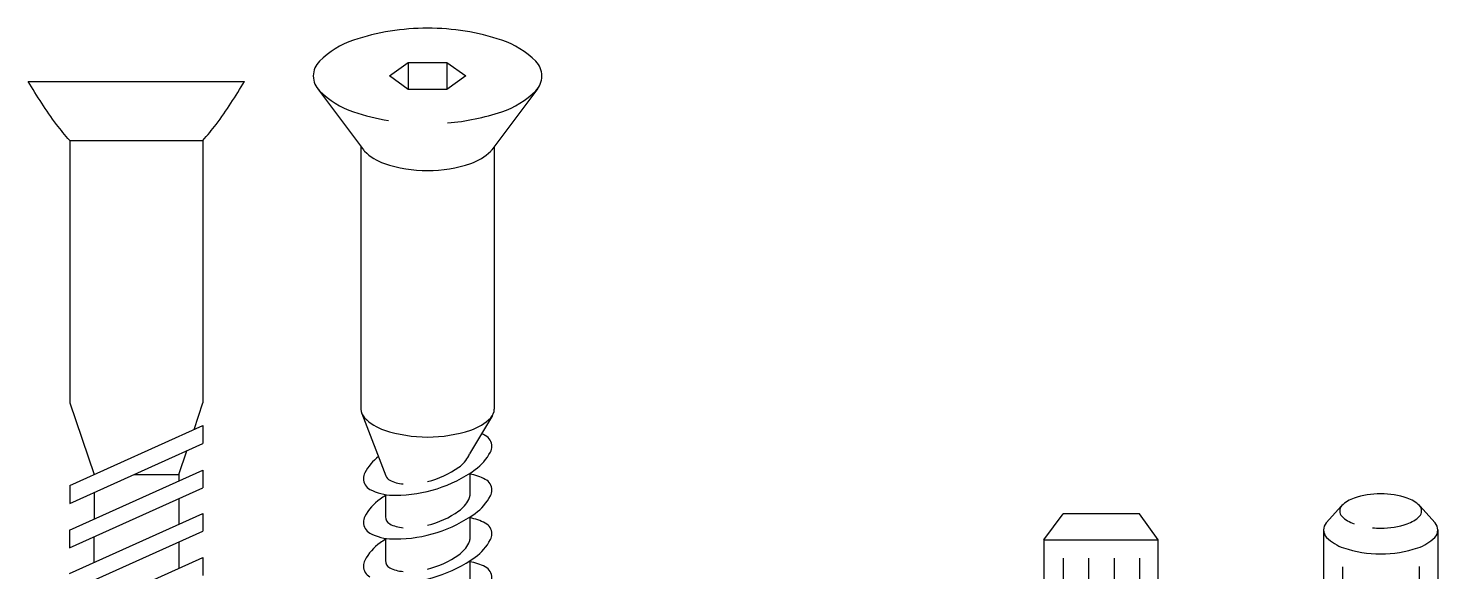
# Model space of a CAD drawing. Header units: inches. Extents: x -1535 to 2339, y 35 to 2700.
# Drawn here: x -166.2 to -92.2, y 413.9 to 442.5 of the extents above; entities that cross this region are included whole.
import ezdxf

# ---------------------------------------------------------------- set-up
doc = ezdxf.new("R2010")
doc.units = ezdxf.units.IN
doc.header["$MEASUREMENT"] = 0
doc.layers.add('Livello 1', color=7, linetype='Continuous')

msp = doc.modelspace()

# ---------------------------------------------------------------- linework, layer by layer
at = {"color": 2}
for p, q in [((-166.199, 439.665), (-154.843, 439.665)), ((-164.021, 436.56), (-164.021, 422.766)), ((-164.021, 436.56), (-157.022, 436.56)), ((-157.022, 436.56), (-157.022, 422.766)), ((-164.021, 422.766), (-162.738, 419.004)), ((-157.493, 421.37), (-157.022, 422.766)), ((-164.021, 418.425), (-157.022, 421.582)), ((-157.023, 421.578), (-157.023, 420.64)), ((-164.021, 417.487), (-157.023, 420.64)), ((-158.291, 419.004), (-157.867, 420.26)), ((-164.023, 416.086), (-157.024, 419.243)), ((-160.655, 419.004), (-158.291, 419.004)), ((-158.291, 419.004), (-158.291, 418.671)), ((-157.025, 419.239), (-157.025, 418.301)), ((-164.023, 415.148), (-157.025, 418.301)), ((-164.021, 418.425), (-164.021, 418.425)), ((-164.021, 418.425), (-164.021, 417.487)), ((-162.738, 418.066), (-162.738, 416.666)), ((-158.291, 417.731), (-158.291, 416.393)), ((-164.024, 413.807), (-157.024, 416.964)), ((-157.026, 416.96), (-157.026, 416.023)), ((-164.024, 412.87), (-157.026, 416.023)), ((-164.023, 416.086), (-164.023, 415.148)), ((-162.738, 414.388), (-162.738, 415.727)), ((-158.291, 415.453), (-158.291, 414.079)), ((-164.024, 411.494), (-157.024, 414.651)), ((-157.026, 414.646), (-157.026, 413.709))]:
    msp.add_line(p, q, dxfattribs=at)
at = {"color": 1}
for p, q in [((-112.863, 415.578), (-111.86, 416.933)), ((-107.85, 416.933), (-111.86, 416.933)), ((-106.863, 415.578), (-107.85, 416.933)), ((-112.863, 415.578), (-106.863, 415.578)), ((-112.863, 415.578), (-112.863, 368.445)), ((-106.863, 368.445), (-106.863, 415.578)), ((-111.86, 414.611), (-111.86, 369.539)), ((-110.523, 414.611), (-110.523, 369.539)), ((-109.186, 414.611), (-109.186, 369.539)), ((-107.85, 414.611), (-107.85, 369.539))]:
    msp.add_line(p, q, dxfattribs=at)
at = {"color": 2}
for points in [[(-164.021, 436.56), (-164.714, 437.408), (-166.199, 439.665)], [(-157.022, 436.56), (-156.329, 437.408), (-154.843, 439.665)]]:
    msp.add_spline(points, degree=3, dxfattribs=at)
at = {"layer": 'Livello 1', "color": 7, "lineweight": 25, "true_color": 0xffffff}
for points in [[(-147.227, 439.949), (-146.246, 440.658)], [(-146.246, 440.658), (-146.246, 439.24)], [(-146.246, 440.658), (-144.209, 440.658)], [(-144.209, 440.658), (-144.209, 439.24)], [(-144.209, 440.658), (-143.227, 439.949)], [(-146.246, 439.24), (-147.227, 439.949)], [(-143.227, 439.949), (-144.209, 439.239)], [(-151.009, 439.29), (-148.6, 436.065)], [(-144.209, 439.24), (-146.246, 439.24)], [(-139.446, 439.29), (-141.855, 436.065)], [(-148.727, 436.236), (-148.727, 422.441)], [(-141.727, 436.236), (-141.727, 422.441)], [(-148.684, 422.209), (-147.415, 418.933)], [(-141.818, 422.111), (-143.024, 420.092)], [(-143.011, 419.074), (-143.011, 417.895)], [(-147.444, 417.955), (-147.444, 416.786)], [(-143.011, 416.774), (-143.011, 415.596)], [(-97.234, 417.357), (-98.043, 416.461)], [(-93.134, 417.357), (-92.326, 416.461)], [(-98.184, 416.093), (-98.184, 368.093)], [(-92.184, 416.093), (-92.184, 368.093)], [(-147.444, 415.655), (-147.444, 414.486)], [(-143.011, 414.474), (-143.011, 413.295)], [(-97.181, 414.157), (-97.181, 368.169)], [(-93.171, 414.172), (-93.171, 368.189)]]:
    msp.add_lwpolyline(points, dxfattribs=at)
for points in [[(-141.334, 441.83), (-142.59, 442.249), (-143.904, 442.462), (-145.227, 442.462), (-146.551, 442.462), (-147.865, 442.249), (-149.121, 441.83)], [(-150.905, 440.727), (-151.111, 440.521), (-151.228, 440.241), (-151.228, 439.949), (-151.228, 439.657), (-151.111, 439.377), (-150.905, 439.17)], [(-139.55, 439.171), (-139.343, 439.377), (-139.227, 439.657), (-139.227, 439.949), (-139.227, 440.241), (-139.343, 440.521), (-139.55, 440.727)], [(-147.499, 435.352), (-146.766, 435.108), (-145.999, 434.983), (-145.227, 434.983), (-144.455, 434.983), (-143.688, 435.108), (-142.956, 435.352)], [(-147.499, 421.343), (-146.766, 421.099), (-145.999, 420.975), (-145.227, 420.975), (-144.455, 420.975), (-143.688, 421.099), (-142.956, 421.343)], [(-141.929, 420.186), (-141.88, 420.278), (-141.855, 420.381), (-141.855, 420.486), (-141.855, 420.723), (-141.987, 420.942), (-142.197, 421.053)], [(-148.525, 419.096), (-148.574, 419.003), (-148.6, 418.901), (-148.6, 418.796), (-148.6, 418.558), (-148.468, 418.34), (-148.257, 418.228)], [(-147.073, 417.921), (-147.021, 417.921), (-146.968, 417.92), (-146.917, 417.92), (-145.416, 417.92), (-143.953, 418.389), (-142.733, 419.263)], [(-141.929, 417.885), (-141.88, 417.978), (-141.855, 418.081), (-141.855, 418.185), (-141.855, 418.423), (-141.987, 418.642), (-142.197, 418.753)], [(-93.788, 417.767), (-94.238, 417.917), (-94.71, 417.994), (-95.184, 417.994), (-95.659, 417.994), (-96.13, 417.917), (-96.581, 417.767)], [(-148.525, 416.796), (-148.574, 416.703), (-148.6, 416.6), (-148.6, 416.496), (-148.6, 416.258), (-148.468, 416.039), (-148.257, 415.928)], [(-147.073, 415.621), (-147.021, 415.62), (-146.968, 415.62), (-146.917, 415.62), (-145.416, 415.62), (-143.953, 416.089), (-142.733, 416.964)], [(-97.22, 417.372), (-97.294, 417.298), (-97.336, 417.197), (-97.336, 417.092), (-97.336, 416.988), (-97.294, 416.887), (-97.22, 416.813)], [(-93.149, 416.813), (-93.074, 416.888), (-93.033, 416.988), (-93.033, 417.092), (-93.033, 417.197), (-93.074, 417.298), (-93.149, 417.371)], [(-141.929, 415.585), (-141.88, 415.678), (-141.855, 415.781), (-141.855, 415.885), (-141.855, 416.123), (-141.987, 416.342), (-142.197, 416.453)], [(-98.043, 416.462), (-98.134, 416.36), (-98.184, 416.229), (-98.184, 416.093), (-98.184, 415.947), (-98.126, 415.807), (-98.023, 415.704)], [(-95.613, 416.212), (-95.471, 416.198), (-95.327, 416.191), (-95.184, 416.191), (-94.71, 416.191), (-94.239, 416.268), (-93.788, 416.418)], [(-92.345, 415.703), (-92.242, 415.806), (-92.184, 415.946), (-92.184, 416.093), (-92.184, 416.228), (-92.235, 416.36), (-92.326, 416.461)], [(-148.525, 414.496), (-148.574, 414.403), (-148.6, 414.301), (-148.6, 414.196), (-148.6, 413.958), (-148.468, 413.739), (-148.257, 413.629)], [(-147.073, 413.321), (-147.021, 413.32), (-146.968, 413.32), (-146.917, 413.32), (-145.416, 413.32), (-143.953, 413.79), (-142.733, 414.664)], [(-97.131, 415.152), (-96.503, 414.943), (-95.846, 414.836), (-95.184, 414.836), (-94.522, 414.836), (-93.865, 414.943), (-93.237, 415.152)], [(-141.929, 413.286), (-141.88, 413.378), (-141.855, 413.481), (-141.855, 413.585), (-141.855, 413.823), (-141.987, 414.042), (-142.197, 414.153)]]:
    msp.add_open_spline(points, degree=3, knots=[0, 0, 0, 0, 1, 1, 1, 2, 2, 2, 2], dxfattribs=at)
for points in [[(-149.121, 441.83), (-149.793, 441.606), (-150.404, 441.228), (-150.905, 440.727)], [(-139.55, 440.727), (-140.051, 441.228), (-140.661, 441.606), (-141.334, 441.83)], [(-150.905, 439.171), (-150.403, 438.669), (-149.793, 438.292), (-149.12, 438.067)], [(-141.334, 438.067), (-140.662, 438.292), (-140.051, 438.669), (-139.55, 439.17)], [(-149.121, 438.067), (-149.117, 438.067), (-149.114, 438.066), (-149.11, 438.065)], [(-149.121, 438.067), (-148.521, 437.868), (-147.907, 437.715), (-147.283, 437.609)], [(-144.174, 437.481), (-143.208, 437.564), (-142.255, 437.761), (-141.334, 438.067)], [(-148.6, 436.065), (-148.581, 436.04), (-148.561, 436.017), (-148.539, 435.995)], [(-148.539, 435.995), (-148.247, 435.702), (-147.891, 435.482), (-147.499, 435.351)], [(-142.956, 435.352), (-142.564, 435.483), (-142.208, 435.703), (-141.916, 435.995)], [(-141.916, 435.995), (-141.894, 436.016), (-141.874, 436.04), (-141.855, 436.064)], [(-148.727, 422.441), (-148.727, 422.271), (-148.66, 422.107), (-148.539, 421.987)], [(-148.539, 421.987), (-148.247, 421.694), (-147.891, 421.474), (-147.499, 421.343)], [(-142.956, 421.343), (-142.564, 421.474), (-142.208, 421.694), (-141.916, 421.987)], [(-141.916, 421.987), (-141.795, 422.107), (-141.727, 422.27), (-141.727, 422.441)], [(-142.197, 421.053), (-142.262, 421.087), (-142.327, 421.118), (-142.395, 421.146)], [(-147.809, 419.952), (-148.106, 419.72), (-148.35, 419.428), (-148.525, 419.096)], [(-143.588, 419.393), (-143.368, 419.551), (-143.187, 419.758), (-143.06, 419.998)], [(-143.06, 419.998), (-143.044, 420.028), (-143.032, 420.06), (-143.024, 420.092)], [(-142.733, 419.263), (-142.397, 419.505), (-142.122, 419.82), (-141.929, 420.186)], [(-147.415, 418.933), (-147.378, 418.838), (-147.308, 418.76), (-147.218, 418.713)], [(-145.227, 418.642), (-144.638, 418.785), (-144.081, 419.04), (-143.588, 419.393)], [(-142.197, 418.753), (-142.452, 418.888), (-142.727, 418.98), (-143.011, 419.026)], [(-148.257, 418.228), (-147.891, 418.035), (-147.486, 417.93), (-147.073, 417.921)], [(-147.218, 418.713), (-147, 418.597), (-146.758, 418.529), (-146.511, 418.514)], [(-147.721, 417.718), (-148.057, 417.477), (-148.333, 417.162), (-148.525, 416.796)], [(-147.444, 417.907), (-147.538, 417.846), (-147.63, 417.783), (-147.721, 417.718)], [(-143.588, 417.093), (-143.368, 417.251), (-143.187, 417.459), (-143.06, 417.699)], [(-143.06, 417.699), (-143.028, 417.759), (-143.011, 417.827), (-143.011, 417.896)], [(-142.733, 416.964), (-142.397, 417.204), (-142.122, 417.52), (-141.929, 417.886)], [(-96.581, 417.767), (-96.821, 417.686), (-97.041, 417.551), (-97.22, 417.372)], [(-93.149, 417.372), (-93.328, 417.551), (-93.547, 417.686), (-93.788, 417.767)], [(-147.444, 416.786), (-147.444, 416.629), (-147.357, 416.486), (-147.218, 416.413)], [(-145.227, 416.342), (-144.638, 416.485), (-144.081, 416.74), (-143.588, 417.093)], [(-142.197, 416.453), (-142.452, 416.588), (-142.727, 416.68), (-143.011, 416.726)], [(-97.22, 416.813), (-97.04, 416.633), (-96.821, 416.498), (-96.581, 416.418)], [(-93.788, 416.418), (-93.547, 416.498), (-93.328, 416.633), (-93.149, 416.813)], [(-147.218, 416.412), (-147, 416.297), (-146.758, 416.229), (-146.511, 416.214)], [(-147.721, 415.418), (-148.057, 415.177), (-148.333, 414.861), (-148.525, 414.496)], [(-148.257, 415.928), (-147.891, 415.735), (-147.486, 415.63), (-147.073, 415.621)], [(-147.444, 415.607), (-147.538, 415.546), (-147.63, 415.483), (-147.721, 415.418)], [(-143.588, 414.793), (-143.368, 414.951), (-143.187, 415.159), (-143.06, 415.399)], [(-143.06, 415.399), (-143.028, 415.459), (-143.011, 415.527), (-143.011, 415.596)], [(-142.733, 414.663), (-142.397, 414.904), (-142.122, 415.22), (-141.929, 415.586)], [(-98.023, 415.703), (-97.772, 415.453), (-97.467, 415.264), (-97.131, 415.152)], [(-93.237, 415.152), (-92.902, 415.264), (-92.596, 415.453), (-92.346, 415.703)], [(-147.444, 414.485), (-147.444, 414.329), (-147.357, 414.185), (-147.218, 414.112)], [(-145.227, 414.042), (-144.638, 414.184), (-144.081, 414.44), (-143.588, 414.793)], [(-147.218, 414.112), (-147, 413.997), (-146.758, 413.929), (-146.511, 413.914)], [(-142.197, 414.153), (-142.452, 414.287), (-142.727, 414.38), (-143.011, 414.426)]]:
    msp.add_open_spline(points, degree=3, dxfattribs=at)

doc.saveas('drawing.dxf')
